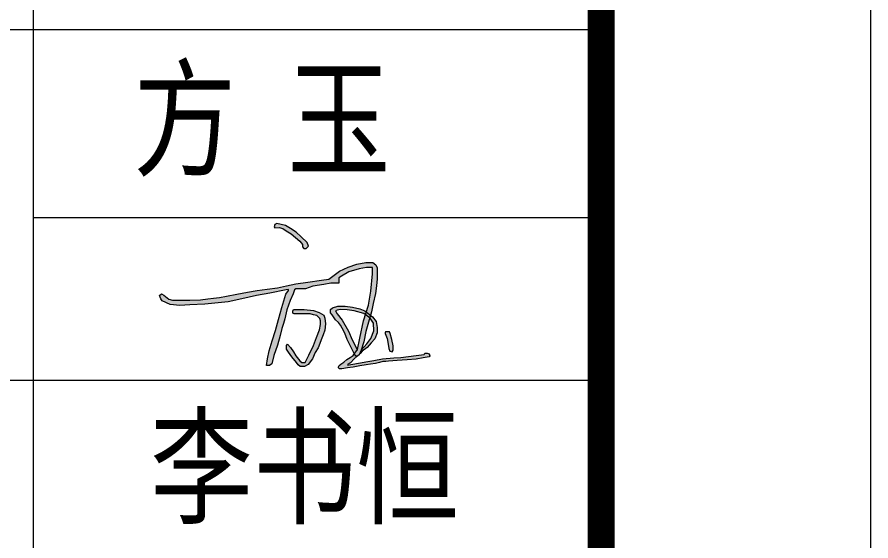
# Model space of a CAD drawing. Header units: inches. Extents: x -3272461 to -2504170, y 403793 to 1071042.
# Drawn here: x -2973566 to -2970402, y 918418 to 920360 of the extents above; entities that cross this region are included whole.
import ezdxf
from ezdxf.enums import TextEntityAlignment as Align

# ---------------------------------------------------------------- set-up
doc = ezdxf.new("R2010")
doc.units = ezdxf.units.IN
doc.header["$LTSCALE"] = 1000
doc.header["$MEASUREMENT"] = 0
doc.layers.get('0').update_dxf_attribs({"lineweight": 18})
doc.layers.add('PUB_TITLE', color=153, linetype='Continuous', lineweight=18)
doc.styles.add('-黑体', font='', dxfattribs={"width": 0.7})
doc.styles.get('-黑体').set_extended_font_data('微软雅黑')

msp = doc.modelspace()

# ---------------------------------------------------------------- hatches: boundary and pattern name
h = msp.add_hatch(color=256)
h.paths.add_polyline_path([(-2972491, 919524.5), (-2972513.2, 919545.2), (-2972531.9, 919562.6), (-2972553.1, 919576.2), (-2972571.2, 919587.8), (-2972603.3, 919595.3), (-2972611.4, 919590.9), (-2972613.6, 919582.8), (-2972610.5, 919579.5), (-2972595, 919580), (-2972581.6, 919576.3), (-2972569, 919568.3), (-2972550, 919556.3), (-2972534.5, 919543.5), (-2972517.7, 919529.7), (-2972508, 919517.5), (-2972508, 919509.1), (-2972503.8, 919501.9), (-2972494.6, 919501.9), (-2972485.8, 919510.5)], flags=0)
h.paths.add_polyline_path([(-2972429.2, 919368.8), (-2972403.6, 919374.5), (-2972389.3, 919374.5), (-2972382.2, 919374.5), (-2972373.4, 919374.5), (-2972373.4, 919387.2), (-2972373.4, 919394.2), (-2972363.9, 919399.8), (-2972337, 919415.7), (-2972298.9, 919427.5), (-2972271.2, 919431.5), (-2972249, 919431.5), (-2972249, 919408.5), (-2972255.3, 919344.2), (-2972264.1, 919291.9), (-2972272.1, 919266.6), (-2972256.2, 919254.8), (-2972252.6, 919267.5), (-2972246, 919298.3), (-2972238, 919335.4), (-2972234.6, 919364.4), (-2972231.5, 919390.2), (-2972231.5, 919415.3), (-2972231.5, 919430.5), (-2972236.9, 919441.9), (-2972247.5, 919450.2), (-2972273.4, 919450.2), (-2972306.8, 919444.2), (-2972338.8, 919432.8), (-2972371.5, 919418.3), (-2972411.2, 919388.9), (-2972438.4, 919384.9), (-2972488.8, 919377.5), (-2972532.6, 919370.8), (-2972567.1, 919364), (-2972601.2, 919357.2), (-2972638.9, 919352), (-2972676.4, 919346.8), (-2972711.7, 919340.2), (-2972752.3, 919332.5), (-2972790.1, 919325.3), (-2972815.6, 919320.5), (-2972838, 919317.9), (-2972858.7, 919315.5), (-2972886.9, 919312.3), (-2972925.5, 919310.7), (-2972951.6, 919310.7), (-2972974.5, 919310.7), (-2972989.7, 919310.7), (-2973003.9, 919314.4), (-2973022.8, 919329.3), (-2973031.3, 919334.7), (-2973038, 919327.6), (-2973033.4, 919316), (-2973028.4, 919308.1), (-2972998.2, 919295.2), (-2972962.9, 919291.1), (-2972925.3, 919293), (-2972869.9, 919295.9), (-2972783.4, 919305), (-2972733.8, 919316.1), (-2972678.9, 919328.3), (-2972630, 919336.2), (-2972568.7, 919349), (-2972560.7, 919350), (-2972560.7, 919346.8), (-2972569.9, 919332.5), (-2972585.5, 919284.2), (-2972597.5, 919239.5), (-2972608.6, 919198.2), (-2972620.5, 919159.8), (-2972631.8, 919123.5), (-2972638.4, 919093.8), (-2972642, 919068.3), (-2972630.3, 919068.3), (-2972622.6, 919074.4), (-2972614.9, 919105.6), (-2972601.3, 919144.1), (-2972591.5, 919179.8), (-2972584.4, 919205.5), (-2972579.1, 919224.7), (-2972574.4, 919241.8), (-2972566.4, 919274.5), (-2972554.5, 919309.5), (-2972543.3, 919334.2), (-2972538.5, 919349.3), (-2972533.7, 919353.3), (-2972520.2, 919353.3), (-2972497, 919353.3), (-2972469.9, 919362.9)], flags=0)
for points in [[(-2972425.7, 919199.7), (-2972422.8, 919223.1), (-2972425.7, 919244.4), (-2972429.4, 919255.3), (-2972447, 919265.6), (-2972468.2, 919272.2), (-2972502.7, 919276.6), (-2972532, 919276.6), (-2972541.5, 919276.6), (-2972544.4, 919270.7), (-2972544.4, 919262.7), (-2972539.3, 919259.9), (-2972521.7, 919259.9), (-2972496.8, 919259.9), (-2972480.5, 919259.9), (-2972467.5, 919256.8), (-2972455, 919253.9), (-2972449.2, 919248), (-2972444, 919242.9), (-2972441.1, 919234.8), (-2972441.1, 919220.9), (-2972445.8, 919200.6), (-2972456.5, 919172.6), (-2972468.2, 919142.2), (-2972485.1, 919107.5), (-2972498.3, 919080.4), (-2972510.7, 919080.4), (-2972518, 919085.5), (-2972533.6, 919105), (-2972542.2, 919119.2), (-2972552.5, 919136), (-2972563.5, 919147.7), (-2972567.7, 919142.6), (-2972567.7, 919136.7), (-2972567.7, 919129), (-2972559.9, 919117.6), (-2972547.3, 919101.3), (-2972531.2, 919080.4), (-2972523.9, 919070.9), (-2972517.3, 919065), (-2972500.5, 919065), (-2972487.3, 919072.3), (-2972471.2, 919093.6), (-2972460.9, 919116.3), (-2972450.1, 919134.7), (-2972444.3, 919150.3), (-2972439.4, 919163.3), (-2972432.3, 919182.1)], [(-2972361.3, 919236.3), (-2972379.5, 919260.7), (-2972386.6, 919271.3), (-2972379.5, 919274.3), (-2972367.9, 919276.1), (-2972343.5, 919274.9), (-2972317.3, 919271.6), (-2972281.7, 919261.5), (-2972275.2, 919256.9), (-2972272.1, 919266.6), (-2972277.7, 919270.8), (-2972296.3, 919279.1), (-2972323.1, 919285.5), (-2972349.9, 919288.9), (-2972377.8, 919288.9), (-2972397.3, 919283), (-2972404.6, 919275.7), (-2972404.6, 919264.5), (-2972398.7, 919256.2), (-2972385.6, 919237.4), (-2972375.3, 919227.7), (-2972367.3, 919217.8), (-2972361.6, 919207.2), (-2972351.4, 919188.2), (-2972342.6, 919165.5), (-2972328.5, 919136), (-2972317.2, 919112.6), (-2972316.6, 919111.8), (-2972306.2, 919125.6), (-2972309.6, 919134.8), (-2972324.8, 919164.4), (-2972337.8, 919196.5)], [(-2972231.8, 919189.9), (-2972231.8, 919210), (-2972235.7, 919231.6), (-2972248.9, 919249.4), (-2972256.2, 919254.8), (-2972258.9, 919245.3), (-2972257.6, 919244.3), (-2972245.6, 919225.2), (-2972243.8, 919197.5), (-2972254.7, 919169.1), (-2972269.8, 919149.3), (-2972291.4, 919125.3), (-2972298.1, 919110), (-2972294.8, 919113), (-2972286.7, 919121.3), (-2972268.8, 919135.3), (-2972253.4, 919153.2), (-2972240.6, 919167.9)]]:
    msp.add_hatch(color=256).paths.add_polyline_path(points, flags=0)
h = msp.add_hatch(color=256)
h.paths.add_polyline_path([(-2972256.2, 919254.8), (-2972272.1, 919266.6), (-2972282.5, 919233.8), (-2972295.8, 919169.8), (-2972304.5, 919127.8), (-2972316.6, 919111.8), (-2972310.4, 919103.4), (-2972305.6, 919103.4), (-2972298.1, 919110), (-2972291.4, 919125.3), (-2972281.1, 919157), (-2972273.3, 919194.4), (-2972263.6, 919228.9)], flags=0)
h.paths.add_polyline_path([(-2972331, 919078.2), (-2972316.8, 919093.3), (-2972305.6, 919103.4), (-2972310.4, 919103.4), (-2972316.6, 919111.8), (-2972321, 919106.1), (-2972332.1, 919098.4), (-2972343.8, 919090.4), (-2972354.8, 919080.7), (-2972365.9, 919073.1), (-2972372.3, 919068.7), (-2972374.4, 919064.3), (-2972374.4, 919059.8), (-2972371.5, 919056.1), (-2972362.1, 919056.1), (-2972341.1, 919059.6), (-2972320.1, 919063), (-2972295.6, 919067), (-2972272.9, 919070.7), (-2972255.9, 919073.5), (-2972238.1, 919075.6), (-2972223.5, 919079.9), (-2972211.1, 919083.5), (-2972199.5, 919083.9), (-2972189.9, 919084.2), (-2972157.9, 919086.8), (-2972120.2, 919089.9), (-2972087.3, 919092.6), (-2972061.8, 919096.7), (-2972039.4, 919100.3), (-2972036.2, 919104.7), (-2972038.6, 919111.9), (-2972047, 919113.9), (-2972055.4, 919113.9), (-2972057, 919109.7), (-2972087, 919105.9), (-2972143.9, 919098.7), (-2972169.5, 919096.7), (-2972212.1, 919093.2), (-2972244, 919087.4), (-2972273.9, 919081.9), (-2972294, 919078.3), (-2972329.7, 919071.8), (-2972340.2, 919069.9), (-2972341.5, 919072)], flags=0)
h.paths.add_polyline_path([(-2972177.3, 919164.6), (-2972184.1, 919187.2), (-2972186.2, 919193.9), (-2972192.7, 919193.9), (-2972200.4, 919193.9), (-2972202.5, 919191.5), (-2972202.5, 919187.2), (-2972194.4, 919169.3), (-2972192.3, 919155.7), (-2972188.5, 919131.4), (-2972185, 919122.4), (-2972175.6, 919119.9), (-2972172.6, 919125), (-2972172.6, 919142)], flags=0)

# ---------------------------------------------------------------- linework, layer by layer
for points in [[(-2972610.5, 919579.5), (-2972595, 919580), (-2972581.6, 919576.3), (-2972569, 919568.3), (-2972550, 919556.3), (-2972534.5, 919543.5), (-2972517.7, 919529.7), (-2972508, 919517.5), (-2972508, 919509.1), (-2972503.8, 919501.9), (-2972494.6, 919501.9), (-2972485.8, 919510.5), (-2972491, 919524.5), (-2972513.2, 919545.2), (-2972531.9, 919562.6), (-2972553.1, 919576.2), (-2972571.2, 919587.8), (-2972603.3, 919595.3), (-2972611.4, 919590.9), (-2972613.6, 919582.8), (-2972610.5, 919579.5)], [(-2973022.8, 919329.3), (-2973003.9, 919314.4), (-2972989.7, 919310.7), (-2972974.5, 919310.7), (-2972951.6, 919310.7), (-2972925.5, 919310.7), (-2972886.9, 919312.3), (-2972858.7, 919315.5), (-2972838, 919317.9), (-2972815.6, 919320.5), (-2972790.1, 919325.3), (-2972752.3, 919332.5), (-2972711.7, 919340.2), (-2972676.4, 919346.8), (-2972638.9, 919352), (-2972601.2, 919357.2), (-2972567.1, 919364), (-2972532.6, 919370.8), (-2972488.8, 919377.5), (-2972438.4, 919384.9), (-2972411.2, 919388.9), (-2972371.5, 919418.3), (-2972338.8, 919432.8), (-2972306.8, 919444.2), (-2972273.4, 919450.2), (-2972247.5, 919450.2), (-2972236.9, 919441.9), (-2972231.5, 919430.5), (-2972231.5, 919415.3), (-2972231.5, 919390.2), (-2972234.6, 919364.4), (-2972238, 919335.4), (-2972246, 919298.3), (-2972252.6, 919267.5), (-2972263.6, 919228.9), (-2972273.3, 919194.4), (-2972281.1, 919157), (-2972291.4, 919125.3), (-2972298.7, 919108.7), (-2972304.5, 919103.4), (-2972310.4, 919103.4), (-2972317.2, 919112.6), (-2972328.5, 919136), (-2972342.6, 919165.5), (-2972351.4, 919188.2), (-2972361.6, 919207.2), (-2972367.3, 919217.8), (-2972375.3, 919227.7), (-2972385.6, 919237.4), (-2972398.7, 919256.2), (-2972404.6, 919264.5), (-2972404.6, 919275.7), (-2972397.3, 919283), (-2972377.8, 919288.9), (-2972349.9, 919288.9), (-2972323.1, 919285.5), (-2972296.3, 919279.1), (-2972277.7, 919270.8), (-2972248.9, 919249.4), (-2972235.7, 919231.6), (-2972231.8, 919210), (-2972231.8, 919189.9), (-2972240.6, 919167.9), (-2972253.4, 919153.2), (-2972268.8, 919135.3), (-2972286.7, 919121.3), (-2972294.8, 919113), (-2972316.8, 919093.3), (-2972331, 919078.2), (-2972341.5, 919072), (-2972340.2, 919069.9), (-2972329.7, 919071.8), (-2972294, 919078.3), (-2972273.9, 919081.9), (-2972244, 919087.4), (-2972212.1, 919093.2), (-2972169.5, 919096.7), (-2972143.9, 919098.7), (-2972087, 919105.9), (-2972057, 919109.7), (-2972055.4, 919113.9), (-2972047, 919113.9), (-2972038.6, 919111.9), (-2972036.2, 919104.7), (-2972039.4, 919100.3), (-2972061.8, 919096.7), (-2972087.3, 919092.6), (-2972120.2, 919089.9), (-2972157.9, 919086.8), (-2972189.9, 919084.2), (-2972199.5, 919083.9), (-2972211.1, 919083.5), (-2972223.5, 919079.9), (-2972238.1, 919075.6), (-2972255.9, 919073.5), (-2972272.9, 919070.7), (-2972295.6, 919067), (-2972320.1, 919063), (-2972341.1, 919059.6), (-2972362.1, 919056.1), (-2972371.5, 919056.1), (-2972374.4, 919059.8), (-2972374.4, 919064.3), (-2972372.3, 919068.7), (-2972365.9, 919073.1), (-2972354.8, 919080.7), (-2972343.8, 919090.4), (-2972332.1, 919098.4), (-2972321, 919106.1), (-2972304.5, 919127.8), (-2972295.8, 919169.8), (-2972282.5, 919233.8), (-2972264.1, 919291.9), (-2972255.3, 919344.2), (-2972249, 919408.5), (-2972249, 919431.5), (-2972271.2, 919431.5), (-2972298.9, 919427.5), (-2972337, 919415.7), (-2972363.9, 919399.8), (-2972373.4, 919394.2), (-2972373.4, 919387.2), (-2972373.4, 919374.5), (-2972382.2, 919374.5), (-2972389.3, 919374.5), (-2972403.6, 919374.5), (-2972429.2, 919368.8), (-2972469.9, 919362.9), (-2972497, 919353.3), (-2972520.2, 919353.3), (-2972533.7, 919353.3), (-2972538.5, 919349.3), (-2972543.3, 919334.2), (-2972554.5, 919309.5), (-2972566.4, 919274.5), (-2972574.4, 919241.8), (-2972579.1, 919224.7), (-2972584.4, 919205.5), (-2972591.5, 919179.8), (-2972601.3, 919144.1), (-2972614.9, 919105.6), (-2972622.6, 919074.4), (-2972630.3, 919068.3), (-2972642, 919068.3), (-2972638.4, 919093.8), (-2972631.8, 919123.5), (-2972620.5, 919159.8), (-2972608.6, 919198.2), (-2972597.5, 919239.5), (-2972585.5, 919284.2), (-2972569.9, 919332.5), (-2972560.7, 919346.8)], [(-2972560.7, 919346.8), (-2972560.7, 919350), (-2972568.7, 919349), (-2972630, 919336.2), (-2972678.9, 919328.3), (-2972733.8, 919316.1), (-2972783.4, 919305), (-2972869.9, 919295.9), (-2972925.3, 919293), (-2972962.9, 919291.1), (-2972998.2, 919295.2), (-2973028.4, 919308.1), (-2973033.4, 919316), (-2973038, 919327.6), (-2973031.3, 919334.7), (-2973022.8, 919329.3)], [(-2972563.5, 919147.7), (-2972552.5, 919136), (-2972542.2, 919119.2), (-2972533.6, 919105), (-2972518, 919085.5), (-2972510.7, 919080.4), (-2972498.3, 919080.4), (-2972485.1, 919107.5), (-2972468.2, 919142.2), (-2972456.5, 919172.6), (-2972445.8, 919200.6), (-2972441.1, 919220.9), (-2972441.1, 919234.8), (-2972444, 919242.9), (-2972449.2, 919248), (-2972455, 919253.9), (-2972467.5, 919256.8), (-2972480.5, 919259.9), (-2972496.8, 919259.9), (-2972521.7, 919259.9), (-2972539.3, 919259.9), (-2972544.4, 919262.7), (-2972544.4, 919270.7), (-2972541.5, 919276.6), (-2972532, 919276.6), (-2972502.7, 919276.6), (-2972468.2, 919272.2), (-2972447, 919265.6), (-2972429.4, 919255.3), (-2972425.7, 919244.4), (-2972422.8, 919223.1), (-2972425.7, 919199.7), (-2972432.3, 919182.1), (-2972439.4, 919163.3), (-2972444.3, 919150.3), (-2972450.1, 919134.7), (-2972460.9, 919116.3), (-2972471.2, 919093.6), (-2972487.3, 919072.3), (-2972500.5, 919065), (-2972517.3, 919065), (-2972523.9, 919070.9), (-2972531.2, 919080.4)], [(-2972291.4, 919125.3), (-2972269.8, 919149.3), (-2972254.7, 919169.1), (-2972243.8, 919197.5), (-2972245.6, 919225.2), (-2972257.6, 919244.3), (-2972281.7, 919261.5), (-2972317.3, 919271.6), (-2972343.5, 919274.9), (-2972367.9, 919276.1), (-2972379.5, 919274.3), (-2972386.6, 919271.3), (-2972379.5, 919260.7), (-2972361.3, 919236.3), (-2972337.8, 919196.5), (-2972324.8, 919164.4), (-2972309.6, 919134.8), (-2972306.2, 919125.6)], [(-2972202.5, 919187.2), (-2972194.4, 919169.3), (-2972192.3, 919155.7), (-2972188.5, 919131.4), (-2972185, 919122.4), (-2972175.6, 919119.9), (-2972172.6, 919125), (-2972172.6, 919142), (-2972177.3, 919164.6), (-2972184.1, 919187.2), (-2972186.2, 919193.9), (-2972192.7, 919193.9), (-2972200.4, 919193.9), (-2972202.5, 919191.5), (-2972202.5, 919187.2)], [(-2972531.2, 919080.4), (-2972547.3, 919101.3), (-2972559.9, 919117.6), (-2972567.7, 919129), (-2972567.7, 919136.7), (-2972567.7, 919142.6), (-2972563.5, 919147.7)]]:
    msp.add_lwpolyline(points)
at = {"layer": 'PUB_TITLE'}
for p, q in [((-2973506.9, 922914.7), (-2973506.9, 910130.6)), ((-2975611.6, 920314.7), (-2971402.2, 920314.7)), ((-2973506.9, 919617.6), (-2971402.2, 919617.6)), ((-2975611.6, 919014.7), (-2971402.2, 919014.7))]:
    msp.add_line(p, q, dxfattribs=at)
msp.add_lwpolyline([(-2970402.2, 909130.6), (-2970402.2, 951130.6), (-3029802.2, 951130.6), (-3029802.2, 909130.6)], close=True, dxfattribs=at)
msp.add_lwpolyline([(-2971402.2, 910130.6, 100, 100, 0), (-2971402.2, 950130.6, 100, 100, 0), (-3027302.2, 950130.6, 100, 100, 0), (-3027302.2, 910130.6, 100, 100, 0)], format="xyseb", close=True, dxfattribs=at)

# ---------------------------------------------------------------- texts
at = {"style": '-黑体', "width": 0.8}
msp.add_text('李书恒', height=350, dxfattribs=at).set_placement((-2973073, 918692.7), align=Align.MIDDLE_LEFT)
at = {"insert": (-2973135.8, 919962.9), "char_height": 350, "width": 1415.98, "attachment_point": 4, "style": '-黑体'}
msp.add_mtext('{\\W0.8;方  玉}', dxfattribs=at)

doc.saveas('drawing.dxf')
